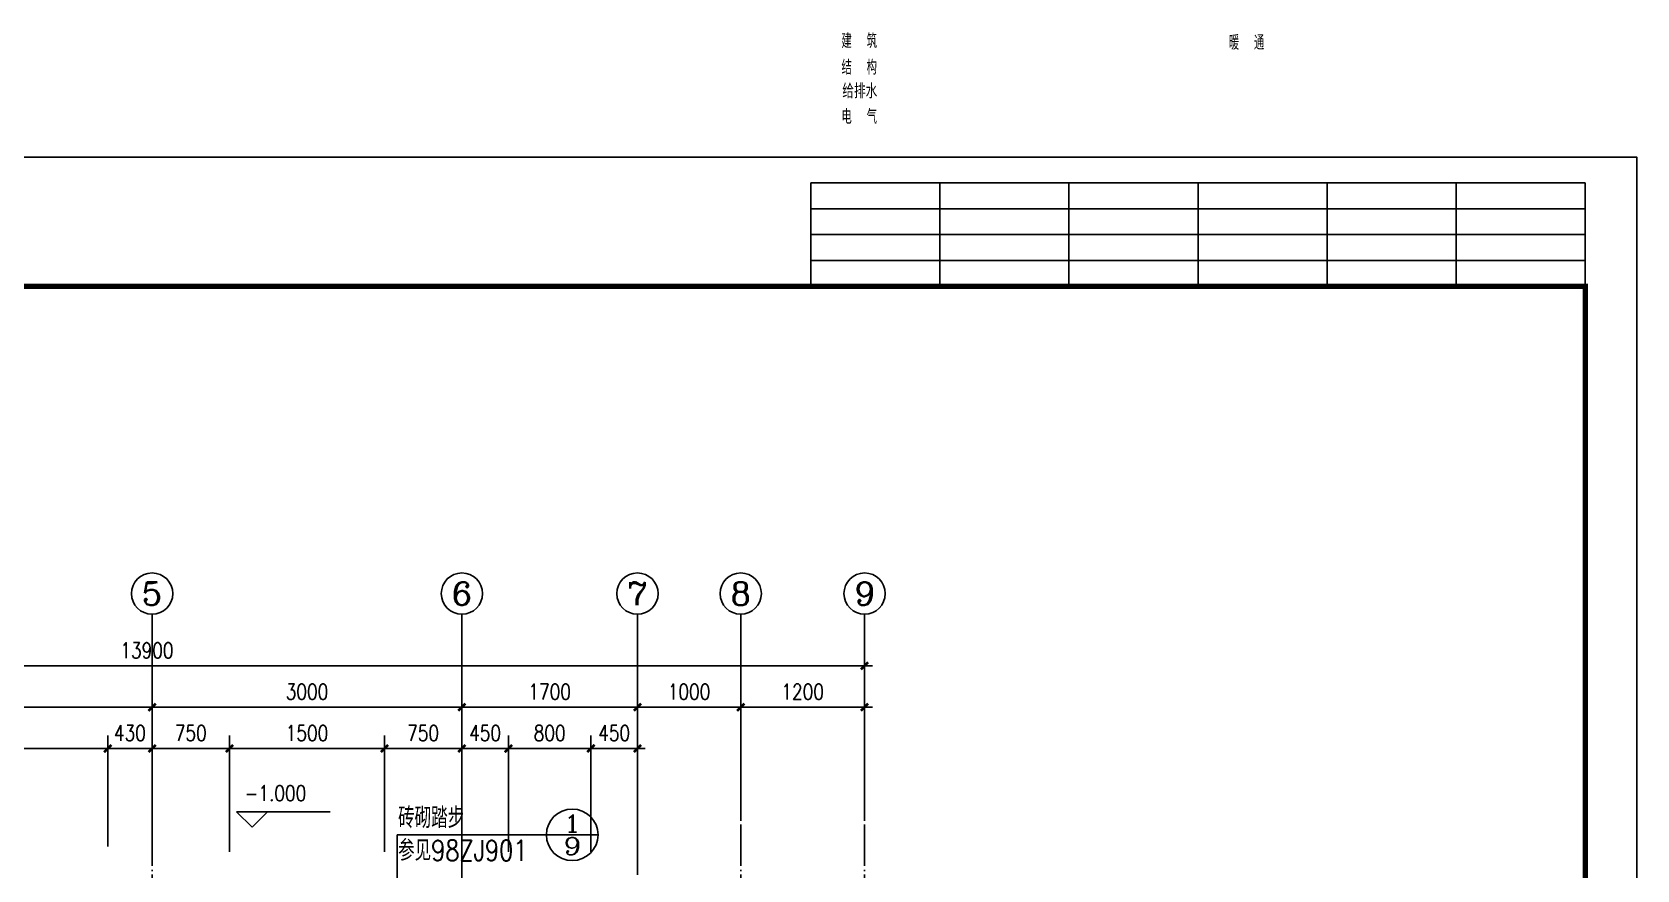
# Model space of a CAD drawing. Extents: x 12400 to 217743, y 90685 to 209848.
# Drawn here: x 58318 to 73859, y 125858 to 133969 of the extents above; entities that cross this region are included whole.
import ezdxf
from ezdxf.enums import TextEntityAlignment as Align

# ---------------------------------------------------------------- set-up
doc = ezdxf.new("R2010")
doc.units = 0
doc.header["$LTSCALE"] = 200
doc.linetypes.add('DOTE', pattern=[2.42, 2, -0.2, 0.02, -0.2])
doc.layers.get('0').update_dxf_attribs({"linetype": 'CONTINUOUS'})
doc.layers.get('DEFPOINTS').update_dxf_attribs({"linetype": 'CONTINUOUS'})
for name, color, linetype in [('AXIS', 3, 'CONTINUOUS'), ('AXIS_TEXT', 7, 'CONTINUOUS'), ('DOTE', 1, 'DOTE'), ('PUB_DIM', 3, 'CONTINUOUS'), ('PUB_TITLE', 143, 'CONTINUOUS')]:
    doc.layers.add(name, color=color, linetype=linetype)
doc.styles.add('$', font='romans.shx', dxfattribs={"width": 0.7, "bigfont": 'china.shx'})
doc.styles.add('COMP', font='complex', dxfattribs={"bigfont": 'hztxt'})
doc.styles.add('COMPLEX', font='COMPLEX')
doc.styles.add('DIM_FONT', font='SIMPLEX', dxfattribs={"width": 0.8})
doc.styles.add('HZ', font='txt', dxfattribs={"bigfont": 'hztxt'})
doc.dimstyles.new('AXIS50', dxfattribs={"dimscale": 0.5, "dimtxt": 300, "dimasz": 1, "dimexe": 250, "dimexo": 300, "dimgap": 150, "dimtad": 1, "dimdec": 0, "dimzin": 0, "dimdsep": 46, "dimtxsty": 'DIM_FONT', "dimblk": '_DIMX', "dimblk1": 'DOTSMALL', "dimblk2": 'DOTSMALL', "dimcen": 2.5, "dimse1": 1, "dimse2": 1, "dimclrt": 7, "dimadec": 0, "dimazin": 0, "dimtfac": 1, "dimtdec": 0, "dimtix": 1, "dimtmove": 2, "dimatfit": 3, "dimldrblk": '_DIMX', "dimfxl": 0, "dimtolj": 1, "dimtzin": 0, "dimarcsym": 0})
doc.dimstyles.new('DIMA50', dxfattribs={"dimscale": 0.5, "dimtxt": 300, "dimasz": 1, "dimexe": 250, "dimexo": 300, "dimgap": 150, "dimtad": 1, "dimdec": 0, "dimzin": 0, "dimdsep": 46, "dimtxsty": 'DIM_FONT', "dimblk": '_DIMX', "dimblk1": 'DOTSMALL', "dimblk2": 'DOTSMALL', "dimcen": 2.5, "dimse1": 1, "dimclrt": 7, "dimadec": 0, "dimazin": 0, "dimtfac": 1, "dimtdec": 0, "dimtix": 1, "dimtmove": 2, "dimatfit": 3, "dimldrblk": '_DIMX', "dimfxl": 0, "dimtolj": 1, "dimtzin": 0, "dimarcsym": 0})
doc.dimstyles.new('DIMN50', dxfattribs={"dimscale": 0.5, "dimtxt": 300, "dimasz": 1, "dimexe": 250, "dimexo": 300, "dimgap": 150, "dimtad": 1, "dimdec": 0, "dimzin": 0, "dimdsep": 46, "dimtxsty": 'DIM_FONT', "dimblk": '_DIMX', "dimblk1": 'DOTSMALL', "dimblk2": 'DOTSMALL', "dimcen": 2.5, "dimclrt": 7, "dimadec": 0, "dimazin": 0, "dimtfac": 1, "dimtdec": 0, "dimtix": 1, "dimtmove": 2, "dimatfit": 3, "dimldrblk": '_DIMX', "dimfxl": 0, "dimtolj": 1, "dimtzin": 0, "dimarcsym": 0})

# ---------------------------------------------------------------- blocks, each defined once
blk = doc.blocks.new('_AXISO')
blk.add_circle((0, 0), 0.5)
at = {"layer": 'AXIS_TEXT', "style": 'COMPLEX', "width": 1.041667}
blk.add_attdef('A', text='', height=0.56, dxfattribs=at).set_placement((-0.25, -0.28), (0.25, -0.28), align=Align.FIT)
blk = doc.blocks.new('_DIMX')
blk.add_line((-150, 0), (150, 0))
at = {"const_width": 50}
blk.add_lwpolyline([(-70, -70), (70, 70)], dxfattribs=at)
blk = doc.blocks.new('*D1350')
at = {"layer": 'AXIS', "color": 0, "lineweight": -2}
blk.add_line((66380, 127433), (65181, 127433), dxfattribs=at)
at = {"layer": 'DEFPOINTS', "color": 0}
for p in [(65180, 127433), (65180, 126333), (66380, 126333)]:
    blk.add_point(p, dxfattribs=at)
at = {"layer": 'AXIS', "color": 0, "lineweight": -2, "xscale": 0.5, "yscale": 0.5, "zscale": 0.5, "rotation": 180}
blk.add_blockref('_DIMX', (65180, 127433), dxfattribs=at)
at = {"layer": 'AXIS', "color": 0, "lineweight": -2, "xscale": 0.5, "yscale": 0.5, "zscale": 0.5}
blk.add_blockref('_DIMX', (66380, 127433), dxfattribs=at)
at = {"layer": 'AXIS', "color": 7, "insert": (65780, 127583), "char_height": 150, "attachment_point": 5, "style": 'DIM_FONT'}
blk.add_mtext('\\A1;1200', dxfattribs=at)
blk = doc.blocks.new('_DOTSMALL')
at = {"color": 0, "linetype": 'ByBlock', "const_width": 0.5}
blk.add_lwpolyline([(-0.0625, 0, 1), (0.0625, 0, 1)], format="xyb", close=True, dxfattribs=at)
blk = doc.blocks.new('*D1351')
at = {"layer": 'AXIS', "color": 0, "lineweight": -2}
blk.add_line((65180, 127433), (64181, 127433), dxfattribs=at)
at = {"layer": 'DEFPOINTS', "color": 0}
for p in [(64180, 127433), (64180, 126333), (65180, 126333)]:
    blk.add_point(p, dxfattribs=at)
at = {"layer": 'AXIS', "color": 0, "lineweight": -2, "xscale": 0.5, "yscale": 0.5, "zscale": 0.5, "rotation": 180}
blk.add_blockref('_DIMX', (64180, 127433), dxfattribs=at)
at = {"layer": 'AXIS', "color": 0, "lineweight": -2, "xscale": 0.5, "yscale": 0.5, "zscale": 0.5}
blk.add_blockref('_DIMX', (65180, 127433), dxfattribs=at)
at = {"layer": 'AXIS', "color": 7, "insert": (64680, 127583), "char_height": 150, "attachment_point": 5, "style": 'DIM_FONT'}
blk.add_mtext('\\A1;1000', dxfattribs=at)
blk = doc.blocks.new('*D1352')
at = {"layer": 'AXIS', "color": 0, "lineweight": -2}
blk.add_line((64180, 127433), (62481, 127433), dxfattribs=at)
at = {"layer": 'DEFPOINTS', "color": 0}
for p in [(62480, 127433), (62480, 126333), (64180, 126333)]:
    blk.add_point(p, dxfattribs=at)
at = {"layer": 'AXIS', "color": 0, "lineweight": -2, "xscale": 0.5, "yscale": 0.5, "zscale": 0.5, "rotation": 180}
blk.add_blockref('_DIMX', (62480, 127433), dxfattribs=at)
at = {"layer": 'AXIS', "color": 0, "lineweight": -2, "xscale": 0.5, "yscale": 0.5, "zscale": 0.5}
blk.add_blockref('_DIMX', (64180, 127433), dxfattribs=at)
at = {"layer": 'AXIS', "color": 7, "insert": (63330, 127583), "char_height": 150, "attachment_point": 5, "style": 'DIM_FONT'}
blk.add_mtext('\\A1;1700', dxfattribs=at)
blk = doc.blocks.new('*D1353')
at = {"layer": 'AXIS', "color": 0, "lineweight": -2}
blk.add_line((62480, 127433), (59481, 127433), dxfattribs=at)
at = {"layer": 'DEFPOINTS', "color": 0}
for p in [(59480, 127433), (59480, 126333), (62480, 126333)]:
    blk.add_point(p, dxfattribs=at)
at = {"layer": 'AXIS', "color": 0, "lineweight": -2, "xscale": 0.5, "yscale": 0.5, "zscale": 0.5, "rotation": 180}
blk.add_blockref('_DIMX', (59480, 127433), dxfattribs=at)
at = {"layer": 'AXIS', "color": 0, "lineweight": -2, "xscale": 0.5, "yscale": 0.5, "zscale": 0.5}
blk.add_blockref('_DIMX', (62480, 127433), dxfattribs=at)
at = {"layer": 'AXIS', "color": 7, "insert": (60980, 127583), "char_height": 150, "attachment_point": 5, "style": 'DIM_FONT'}
blk.add_mtext('\\A1;3000', dxfattribs=at)
blk = doc.blocks.new('*D1354')
at = {"layer": 'AXIS', "color": 0, "lineweight": -2}
blk.add_line((59480, 127433), (53481, 127433), dxfattribs=at)
at = {"layer": 'DEFPOINTS', "color": 0}
for p in [(53480, 127433), (53480, 126333), (59480, 126333)]:
    blk.add_point(p, dxfattribs=at)
at = {"layer": 'AXIS', "color": 0, "lineweight": -2, "xscale": 0.5, "yscale": 0.5, "zscale": 0.5, "rotation": 180}
blk.add_blockref('_DIMX', (53480, 127433), dxfattribs=at)
at = {"layer": 'AXIS', "color": 0, "lineweight": -2, "xscale": 0.5, "yscale": 0.5, "zscale": 0.5}
blk.add_blockref('_DIMX', (59480, 127433), dxfattribs=at)
at = {"layer": 'AXIS', "color": 7, "insert": (56480, 127583), "char_height": 150, "attachment_point": 5, "style": 'DIM_FONT'}
blk.add_mtext('\\A1;6000', dxfattribs=at)
blk = doc.blocks.new('*D1356')
at = {"layer": 'AXIS', "color": 0, "lineweight": -2}
blk.add_line((66380, 127833), (52481, 127833), dxfattribs=at)
at = {"layer": 'DEFPOINTS', "color": 0}
for p in [(52480, 127833), (52480, 126333), (66380, 126333)]:
    blk.add_point(p, dxfattribs=at)
at = {"layer": 'AXIS', "color": 0, "lineweight": -2, "xscale": 0.5, "yscale": 0.5, "zscale": 0.5, "rotation": 180}
blk.add_blockref('_DIMX', (52480, 127833), dxfattribs=at)
at = {"layer": 'AXIS', "color": 0, "lineweight": -2, "xscale": 0.5, "yscale": 0.5, "zscale": 0.5}
blk.add_blockref('_DIMX', (66380, 127833), dxfattribs=at)
at = {"layer": 'AXIS', "color": 7, "insert": (59430, 127983), "char_height": 150, "attachment_point": 5, "style": 'DIM_FONT'}
blk.add_mtext('\\A1;13900', dxfattribs=at)
blk = doc.blocks.new('*D1539')
at = {"layer": 'AXIS', "color": 0, "lineweight": -2}
for p, q in [((59050, 126083), (59050, 127158)), ((59050, 127033), (59049, 127033)), ((59480, 127033), (59050, 127033)), ((59481, 127033), (59481, 127033))]:
    blk.add_line(p, q, dxfattribs=at)
at = {"layer": 'DEFPOINTS', "color": 0}
for p in [(59050, 127033), (59050, 125933), (59480, 125933)]:
    blk.add_point(p, dxfattribs=at)
at = {"layer": 'AXIS', "color": 0, "lineweight": -2, "xscale": 0.5, "yscale": 0.5, "zscale": 0.5}
blk.add_blockref('_DIMX', (59050, 127033), dxfattribs=at)
at = {"layer": 'AXIS', "color": 0, "lineweight": -2, "xscale": 0.5, "yscale": 0.5, "zscale": 0.5, "rotation": 180}
blk.add_blockref('_DIMX', (59480, 127033), dxfattribs=at)
at = {"layer": 'AXIS', "color": 7, "insert": (59265, 127183), "char_height": 150, "attachment_point": 5, "style": 'DIM_FONT'}
blk.add_mtext('\\A1;430', dxfattribs=at)
blk = doc.blocks.new('*D1541')
at = {"layer": 'AXIS', "color": 0, "lineweight": -2}
for p, q in [((53910, 126083), (53910, 127158)), ((59050, 126083), (59050, 127158)), ((59050, 127033), (53911, 127033))]:
    blk.add_line(p, q, dxfattribs=at)
at = {"layer": 'DEFPOINTS', "color": 0}
for p in [(53910, 127033), (53910, 125933), (59050, 125933)]:
    blk.add_point(p, dxfattribs=at)
at = {"layer": 'AXIS', "color": 0, "lineweight": -2, "xscale": 0.5, "yscale": 0.5, "zscale": 0.5, "rotation": 180}
blk.add_blockref('_DIMX', (53910, 127033), dxfattribs=at)
at = {"layer": 'AXIS', "color": 0, "lineweight": -2, "xscale": 0.5, "yscale": 0.5, "zscale": 0.5}
blk.add_blockref('_DIMX', (59050, 127033), dxfattribs=at)
at = {"layer": 'AXIS', "color": 7, "insert": (56480, 127183), "char_height": 150, "attachment_point": 5, "style": 'DIM_FONT'}
blk.add_mtext('\\A1;5140', dxfattribs=at)
blk = doc.blocks.new('*D1542')
at = {"layer": 'AXIS', "color": 0, "lineweight": -2}
for p, q in [((59480, 126033), (59480, 127158)), ((60230, 126033), (60230, 127158)), ((59481, 127033), (60230, 127033))]:
    blk.add_line(p, q, dxfattribs=at)
at = {"layer": 'DEFPOINTS', "color": 0}
for p in [(60230, 127033), (59480, 125883), (60230, 125883)]:
    blk.add_point(p, dxfattribs=at)
at = {"layer": 'AXIS', "color": 0, "lineweight": -2, "xscale": 0.5, "yscale": 0.5, "zscale": 0.5, "rotation": 180}
blk.add_blockref('_DIMX', (59480, 127033), dxfattribs=at)
at = {"layer": 'AXIS', "color": 0, "lineweight": -2, "xscale": 0.5, "yscale": 0.5, "zscale": 0.5}
blk.add_blockref('_DIMX', (60230, 127033), dxfattribs=at)
at = {"layer": 'AXIS', "color": 7, "insert": (59855, 127183), "char_height": 150, "attachment_point": 5, "style": 'DIM_FONT'}
blk.add_mtext('\\A1;750', dxfattribs=at)
blk = doc.blocks.new('*D1543')
at = {"layer": 'AXIS', "color": 0, "lineweight": -2}
for p, q in [((60230, 126033), (60230, 127158)), ((61730, 126033), (61730, 127158)), ((60231, 127033), (61730, 127033))]:
    blk.add_line(p, q, dxfattribs=at)
at = {"layer": 'DEFPOINTS', "color": 0}
for p in [(61730, 127033), (60230, 125883), (61730, 125883)]:
    blk.add_point(p, dxfattribs=at)
at = {"layer": 'AXIS', "color": 0, "lineweight": -2, "xscale": 0.5, "yscale": 0.5, "zscale": 0.5, "rotation": 180}
blk.add_blockref('_DIMX', (60230, 127033), dxfattribs=at)
at = {"layer": 'AXIS', "color": 0, "lineweight": -2, "xscale": 0.5, "yscale": 0.5, "zscale": 0.5}
blk.add_blockref('_DIMX', (61730, 127033), dxfattribs=at)
at = {"layer": 'AXIS', "color": 7, "insert": (60980, 127183), "char_height": 150, "attachment_point": 5, "style": 'DIM_FONT'}
blk.add_mtext('\\A1;1500', dxfattribs=at)
blk = doc.blocks.new('*D1544')
at = {"layer": 'AXIS', "color": 0, "lineweight": -2}
for p, q in [((61730, 126033), (61730, 127158)), ((62480, 126033), (62480, 127158)), ((61731, 127033), (62480, 127033))]:
    blk.add_line(p, q, dxfattribs=at)
at = {"layer": 'DEFPOINTS', "color": 0}
for p in [(62480, 127033), (61730, 125883), (62480, 125883)]:
    blk.add_point(p, dxfattribs=at)
at = {"layer": 'AXIS', "color": 0, "lineweight": -2, "xscale": 0.5, "yscale": 0.5, "zscale": 0.5, "rotation": 180}
blk.add_blockref('_DIMX', (61730, 127033), dxfattribs=at)
at = {"layer": 'AXIS', "color": 0, "lineweight": -2, "xscale": 0.5, "yscale": 0.5, "zscale": 0.5}
blk.add_blockref('_DIMX', (62480, 127033), dxfattribs=at)
at = {"layer": 'AXIS', "color": 7, "insert": (62105, 127183), "char_height": 150, "attachment_point": 5, "style": 'DIM_FONT'}
blk.add_mtext('\\A1;750', dxfattribs=at)
blk = doc.blocks.new('*D1545')
at = {"layer": 'AXIS', "color": 0, "lineweight": -2}
for p, q in [((62480, 126033), (62480, 127158)), ((62930, 126033), (62930, 127158)), ((62480, 127033), (62479, 127033)), ((62480, 127033), (62930, 127033)), ((62931, 127033), (62931, 127033))]:
    blk.add_line(p, q, dxfattribs=at)
at = {"layer": 'DEFPOINTS', "color": 0}
for p in [(62930, 127033), (62480, 125883), (62930, 125883)]:
    blk.add_point(p, dxfattribs=at)
at = {"layer": 'AXIS', "color": 0, "lineweight": -2, "xscale": 0.5, "yscale": 0.5, "zscale": 0.5}
blk.add_blockref('_DIMX', (62480, 127033), dxfattribs=at)
at = {"layer": 'AXIS', "color": 0, "lineweight": -2, "xscale": 0.5, "yscale": 0.5, "zscale": 0.5, "rotation": 180}
blk.add_blockref('_DIMX', (62930, 127033), dxfattribs=at)
at = {"layer": 'AXIS', "color": 7, "insert": (62705, 127183), "char_height": 150, "attachment_point": 5, "style": 'DIM_FONT'}
blk.add_mtext('\\A1;450', dxfattribs=at)
blk = doc.blocks.new('*D1546')
at = {"layer": 'AXIS', "color": 0, "lineweight": -2}
for p, q in [((62930, 126033), (62930, 127158)), ((63730, 126033), (63730, 127158)), ((62931, 127033), (63730, 127033))]:
    blk.add_line(p, q, dxfattribs=at)
at = {"layer": 'DEFPOINTS', "color": 0}
for p in [(63730, 127033), (62930, 125883), (63730, 125883)]:
    blk.add_point(p, dxfattribs=at)
at = {"layer": 'AXIS', "color": 0, "lineweight": -2, "xscale": 0.5, "yscale": 0.5, "zscale": 0.5, "rotation": 180}
blk.add_blockref('_DIMX', (62930, 127033), dxfattribs=at)
at = {"layer": 'AXIS', "color": 0, "lineweight": -2, "xscale": 0.5, "yscale": 0.5, "zscale": 0.5}
blk.add_blockref('_DIMX', (63730, 127033), dxfattribs=at)
at = {"layer": 'AXIS', "color": 7, "insert": (63330, 127183), "char_height": 150, "attachment_point": 5, "style": 'DIM_FONT'}
blk.add_mtext('\\A1;800', dxfattribs=at)
blk = doc.blocks.new('*D1547')
at = {"layer": 'AXIS', "color": 0, "lineweight": -2}
for p, q in [((63730, 126033), (63730, 127158)), ((64180, 126033), (64180, 127158)), ((63730, 127033), (63729, 127033)), ((63730, 127033), (64180, 127033)), ((64181, 127033), (64181, 127033))]:
    blk.add_line(p, q, dxfattribs=at)
at = {"layer": 'DEFPOINTS', "color": 0}
for p in [(64180, 127033), (63730, 125883), (64180, 125883)]:
    blk.add_point(p, dxfattribs=at)
at = {"layer": 'AXIS', "color": 0, "lineweight": -2, "xscale": 0.5, "yscale": 0.5, "zscale": 0.5}
blk.add_blockref('_DIMX', (63730, 127033), dxfattribs=at)
at = {"layer": 'AXIS', "color": 0, "lineweight": -2, "xscale": 0.5, "yscale": 0.5, "zscale": 0.5, "rotation": 180}
blk.add_blockref('_DIMX', (64180, 127033), dxfattribs=at)
at = {"layer": 'AXIS', "color": 7, "insert": (63955, 127183), "char_height": 150, "attachment_point": 5, "style": 'DIM_FONT'}
blk.add_mtext('\\A1;450', dxfattribs=at)
blk = doc.blocks.new('_INDEX')
blk.add_line((-0.5, 0), (0.5, 0))
blk.add_circle((0, 0), 0.5)
at = {"style": 'COMP'}
for tag, width, p, p2 in [('1', 2.333333, (-0.17, 0.05), (0.17, 0.05)), ('-', 1.166667, (-0.17, -0.39), (0.17, -0.39))]:
    blk.add_attdef(tag, text='', height=0.34, dxfattribs=dict(at, width=width)).set_placement(p, p2, align=Align.FIT)

msp = doc.modelspace()

# ---------------------------------------------------------------- linework, layer by layer
at = {"layer": 'AXIS'}
for p, q in [((59480.262, 128332.808), (59480.262, 126332.808)), ((62480.262, 128332.808), (62480.262, 126332.808)), ((64180.262, 128332.808), (64180.262, 126332.808)), ((65180.262, 128332.808), (65180.262, 126332.808)), ((66380.262, 128332.808), (66380.262, 126332.808))]:
    msp.add_line(p, q, dxfattribs=at)
at = {"layer": 'DOTE'}
for p, q in [((59480.262, 103632.808), (59480.262, 126332.808)), ((62480.262, 119442.046), (62480.262, 126332.808)), ((64180.262, 115160.334), (64180.262, 126332.808)), ((65180.262, 103632.808), (65180.262, 126332.808)), ((66380.262, 103632.808), (66380.262, 126332.808))]:
    msp.add_line(p, q, dxfattribs=at)
at = {"layer": 'PUB_DIM'}
for p, q in [((60447.882, 126269.861), (60297.882, 126419.861)), ((61203.596, 126419.861), (60297.882, 126419.861)), ((60597.882, 126419.861), (60447.882, 126269.861)), ((61852.048, 124186.831), (61852.048, 126197.098)), ((61852.048, 126197.098), (63298.624, 126197.098))]:
    msp.add_line(p, q, dxfattribs=at)
at = {"layer": 'PUB_TITLE'}
for p, q in [((73358.719, 132508.175), (65858.719, 132508.175)), ((65858.719, 132508.175), (65858.719, 131508.175)), ((67108.719, 132508.175), (67108.719, 131508.175)), ((68358.719, 132508.175), (68358.719, 131508.175)), ((69608.719, 131508.175), (69608.719, 132508.175)), ((70858.719, 132508.175), (70858.719, 131508.175)), ((72108.719, 132508.175), (72108.719, 131508.175)), ((73358.719, 132508.175), (73358.719, 131508.175)), ((73358.719, 132258.175), (65858.719, 132258.175)), ((73358.719, 132008.175), (65858.719, 132008.175)), ((73358.719, 131758.175), (65858.719, 131758.175)), ((73358.719, 131508.175), (65858.719, 131508.175))]:
    msp.add_line(p, q, dxfattribs=at)
msp.add_lwpolyline([(44158.719, 90708.175), (44158.719, 132758.175), (73858.719, 132758.175), (73858.719, 90708.175)], close=True, dxfattribs=at)
at = {"layer": 'PUB_TITLE', "const_width": 50}
msp.add_lwpolyline([(44658.719, 91208.175), (73358.719, 91208.175), (73358.719, 131508.175), (44658.719, 131508.175)], close=True, dxfattribs=at)

# ---------------------------------------------------------------- block references
at = {"layer": 'AXIS'}
ref = msp.add_blockref('_AXISO', (59480.262, 128532.808), dxfattribs=dict(at, xscale=400, yscale=400, zscale=400))
ref.add_attrib('A', '5', dxfattribs={"layer": 'AXIS_TEXT', "height": 224, "style": 'COMPLEX', "width": 1.339286}).set_placement((59380.262, 128420.808), (59580.262, 128420.808), align=Align.FIT)
ref = msp.add_blockref('_AXISO', (62480.262, 128532.808), dxfattribs=dict(at, xscale=400, yscale=400, zscale=400))
ref.add_attrib('A', '6', dxfattribs={"layer": 'AXIS_TEXT', "height": 224, "style": 'COMPLEX', "width": 1.339286}).set_placement((62380.262, 128420.808), (62580.262, 128420.808), align=Align.FIT)
ref = msp.add_blockref('_AXISO', (64180.262, 128532.808), dxfattribs=dict(at, xscale=400, yscale=400, zscale=400))
ref.add_attrib('A', '7', dxfattribs={"layer": 'AXIS_TEXT', "height": 224, "style": 'COMPLEX', "width": 1.339286}).set_placement((64080.262, 128420.808), (64280.262, 128420.808), align=Align.FIT)
ref = msp.add_blockref('_AXISO', (65180.262, 128532.808), dxfattribs=dict(at, xscale=400, yscale=400, zscale=400))
ref.add_attrib('A', '8', dxfattribs={"layer": 'AXIS_TEXT', "height": 224, "style": 'COMPLEX', "width": 1.339286}).set_placement((65080.262, 128420.808), (65280.262, 128420.808), align=Align.FIT)
ref = msp.add_blockref('_AXISO', (66380.262, 128532.808), dxfattribs=dict(at, xscale=400, yscale=400, zscale=400))
ref.add_attrib('A', '9', dxfattribs={"layer": 'AXIS_TEXT', "height": 224, "style": 'COMPLEX', "width": 1.339286}).set_placement((66280.262, 128420.808), (66480.262, 128420.808), align=Align.FIT)
at = {"layer": 'PUB_DIM'}
ref = msp.add_blockref('_INDEX', (63548.624, 126197.098), dxfattribs=dict(at, xscale=500, yscale=500, zscale=500))
ref.add_attrib('1', '1', dxfattribs={"layer": '0', "height": 170, "style": 'COMP', "width": 2.333333}).set_placement((63463.624, 126222.098), (63633.624, 126222.098), align=Align.FIT)
ref.add_attrib('-', '9', dxfattribs={"layer": '0', "height": 170, "style": 'COMP', "width": 1.5}).set_placement((63463.624, 126002.098), (63633.624, 126002.098), align=Align.FIT)

# ---------------------------------------------------------------- texts
at = {"color": 7, "style": 'HZ', "width": 0.8}
for s, p in [('砖砌踏步', (61862.373, 126262.743)), ('参见98ZJ901', (61862.373, 125946.72))]:
    msp.add_text(s, height=200, dxfattribs=at).set_placement(p)
at = {"layer": 'PUB_DIM', "style": 'DIM_FONT', "width": 0.8}
msp.add_text('-1.000', height=150, dxfattribs=at).set_placement((60972.596, 126524.861), align=Align.RIGHT)
at = {"layer": 'PUB_TITLE', "style": '$'}
for s, width, p in [('建  筑', 0.75, (66156.003, 133813.636)), ('暖  通', 0.75, (69906.703, 133797.93)), ('结  构', 0.75, (66156.003, 133557.574)), ('给排水', 0.85, (66163.92, 133327.765)), ('电  气', 0.75, (66156.003, 133080.578))]:
    msp.add_text(s, height=140, dxfattribs=dict(at, width=width)).set_placement(p)

# ---------------------------------------------------------------- dimensions: what is measured, and where the dimension line sits
at = {"layer": 'AXIS'}
for p1, p2, distance, dimstyle, picture, middle in [((66380.262, 126332.808), (52480.262, 126332.808), -1500, 'AXIS50', '*D1356', (59430.262, 127982.808)), ((66380.262, 126332.808), (65180.262, 126332.808), -1100, 'AXIS50', '*D1350', (65780.262, 127582.808)), ((59480.262, 125882.641), (60230.262, 125882.641), 1150.167, 'DIMN50', '*D1542', (59855.262, 127182.808)), ((60230.262, 125882.641), (61730.262, 125882.641), 1150.167, 'DIMN50', '*D1543', (60980.262, 127182.808)), ((61730.262, 125882.641), (62480.262, 125882.641), 1150.167, 'DIMN50', '*D1544', (62105.262, 127182.808)), ((62480.262, 125882.641), (62930.262, 125882.641), 1150.167, 'DIMN50', '*D1545', (62705.262, 127182.808)), ((62930.262, 125882.641), (63730.262, 125882.641), 1150.167, 'DIMN50', '*D1546', (63330.262, 127182.808)), ((63730.262, 125882.641), (64180.262, 125882.641), 1150.167, 'DIMN50', '*D1547', (63955.262, 127182.808))]:
    dim = msp.add_aligned_dim(p1=p1, p2=p2, distance=distance, dimstyle=dimstyle, dxfattribs=at)
    dim.commit()
    dim.dimension.update_dxf_attribs({"geometry": picture, "text_midpoint": middle})
for base, p1, p2, dimstyle, picture, middle in [((53480.262, 127432.808), (59480.262, 126332.808), (53480.262, 126332.808), 'AXIS50', '*D1354', (56480.262, 127582.808)), ((59480.262, 127432.808), (62480.262, 126332.808), (59480.262, 126332.808), 'AXIS50', '*D1353', (60980.262, 127582.808)), ((62480.262, 127432.808), (64180.262, 126332.808), (62480.262, 126332.808), 'AXIS50', '*D1352', (63330.262, 127582.808)), ((64180.262, 127432.808), (65180.262, 126332.808), (64180.262, 126332.808), 'AXIS50', '*D1351', (64680.262, 127582.808)), ((53910.262, 127032.808), (59050.262, 125932.808), (53910.262, 125932.808), 'DIMN50', '*D1541', (56480.262, 127182.808)), ((59050.262, 127032.808), (59480.262, 125932.808), (59050.262, 125932.808), 'DIMA50', '*D1539', (59265.262, 127182.808))]:
    dim = msp.add_linear_dim(base=base, p1=p1, p2=p2, dimstyle=dimstyle, dxfattribs=at)
    dim.commit()
    dim.dimension.update_dxf_attribs({"geometry": picture, "text_midpoint": middle})

doc.saveas('drawing.dxf')
